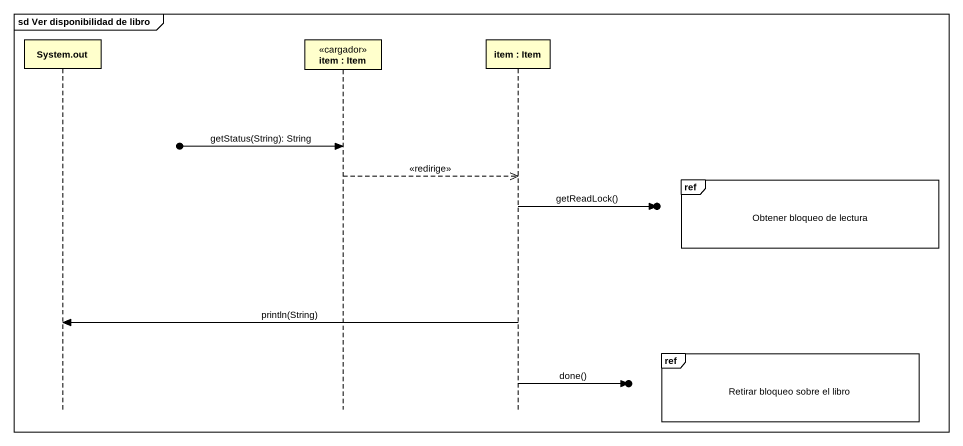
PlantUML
@startuml
mainframe sd Ver disponibilidad de libro
hide footbox
participant "System.out" as System_out
participant "item : Item" as item <<cargador>>
participant "item : Item" as item_2

[o-> item : getStatus(String): String
item -->> item_2 : <<redirige>>
ref over item_2 : Obtener bloqueo de lectura
item_2 ->o] : getReadLock()
item_2 -> System_out : println(String)
ref over item_2 : Retirar bloqueo sobre el libro
item_2 ->o] : done()
@enduml
